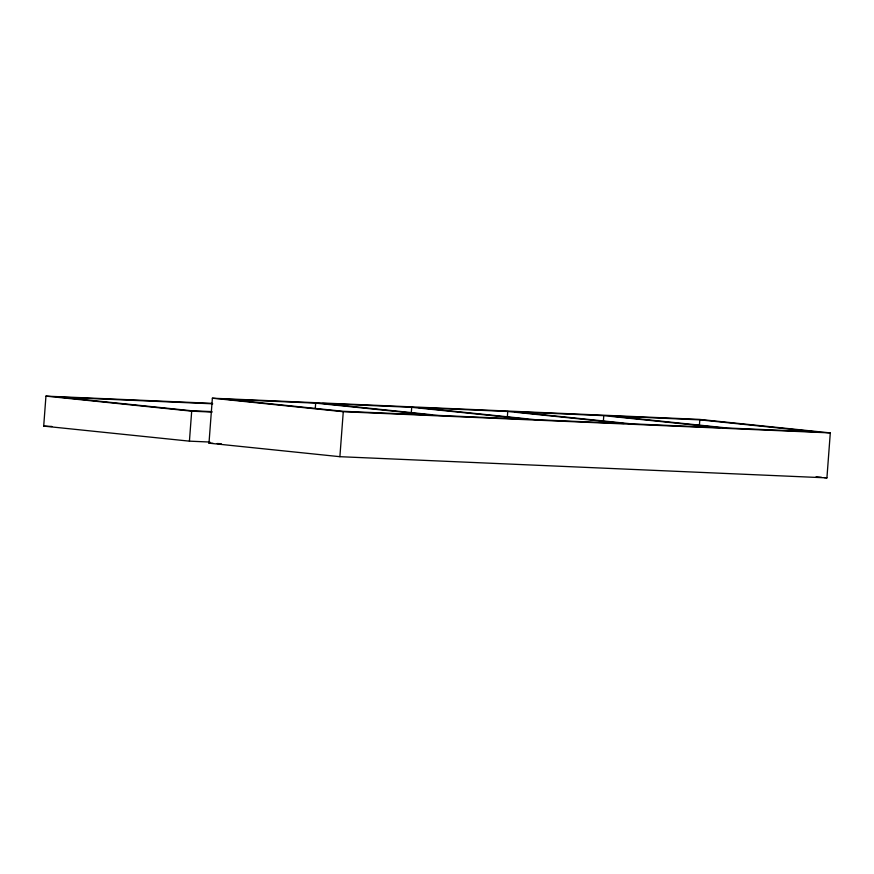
<?xml version="1.0" encoding="UTF-8"?>
<svg xmlns="http://www.w3.org/2000/svg" width="874" height="874" viewBox="0 0 874 874"><rect width="100%" height="100%" fill="white"/><g stroke="black" fill="none" stroke-linecap="round" stroke-linejoin="round"><path stroke-width="1.31" d="M209.88 442.047L189.429 441.151L43.7 426.108L45.951 396.13L212.251 403.362M189.429 441.151L191.69 411.173L212.131 412.069M208.984 443.173L212.371 398.205L699.397 419.389L830.3 432.903L826.924 477.87L339.888 456.687L208.984 443.173L213.081 443.347M315.274 408.464L315.678 403.132L432.029 415.15L342.859 411.272L226.497 399.254L315.678 403.132M339.888 456.687L343.274 411.72L830.3 432.903M411.315 412.637L411.709 407.317L528.071 419.323L438.89 415.445L322.539 403.427L411.709 407.317M507.346 416.822L507.75 411.49L624.102 423.508L534.921 419.629L418.57 407.612L507.75 411.49M603.279 422.328L603.781 415.663L720.132 427.681L630.962 423.803L514.6 411.785L603.781 415.663M699.419 425.168L699.812 419.848L816.163 431.854L726.993 427.976L610.642 415.969L699.812 419.848M212.732 403.81L60.087 397.178L191.275 410.725L211.716 411.61M43.7 426.108L51.883 426.457M217.178 443.533L221.264 443.708M212.371 398.205L343.274 411.72M45.951 396.13L191.69 411.173M816.119 476.756L821.516 477.313M824.215 477.597L826.924 477.87"/></g></svg>
